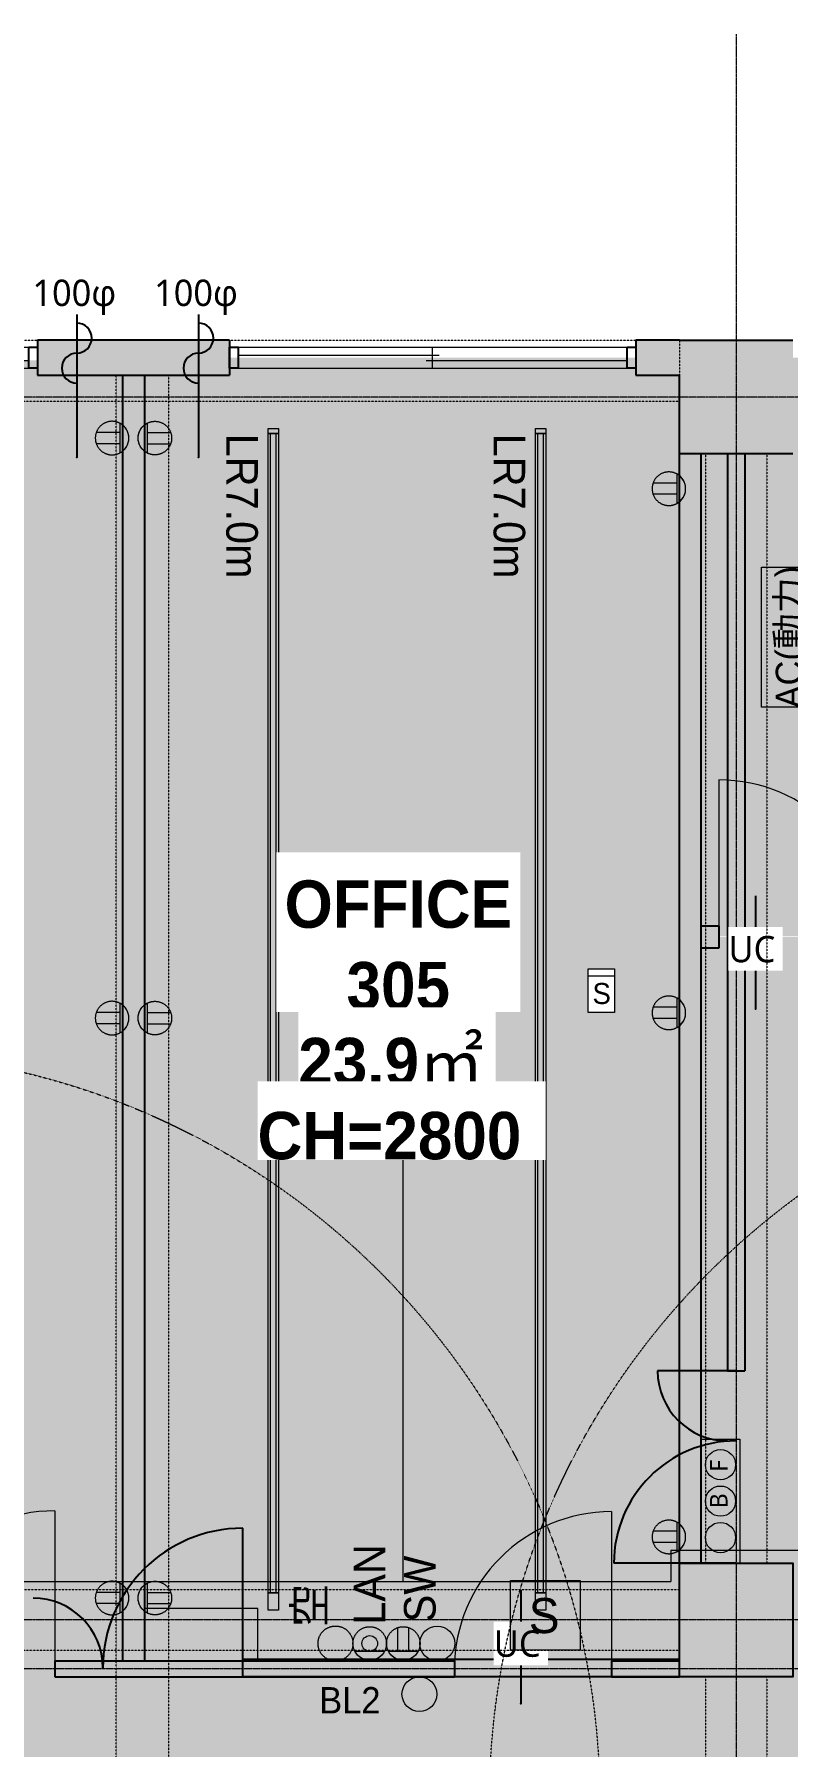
# Model space of a CAD drawing. Header units: millimetres. Extents: x -376000 to 292178, y -193032 to 188048.
# Drawn here: x -65147 to -60834, y 63123 to 72925 of the extents above; entities that cross this region are included whole.
import ezdxf

# ---------------------------------------------------------------- set-up
doc = ezdxf.new("R2010")
doc.units = ezdxf.units.MM
for name, pattern in [('VW-01 短破線', [2.116125, 1.058062, -1.058062]), ('ラインタイプ-1', [2.116531, 1.058062, -1.058469]), ('ラインタイプ-28', [1.058161, 0.705383, -0.352778]), ('ラインタイプ-6', [5.291531, 3.175, -1.058062, 0.352704, -0.705764])]:
    doc.linetypes.add(name, pattern=pattern)
for name, color, linetype, lineweight, true_color in [('02_0.25', 1, 'Continuous', 25, 0xff0000), ('03_0.15', 7, 'Continuous', 15, 0x990099), ('04_0.10', 7, 'Continuous', 9, 0x0099ff), ('05_0.05点線', 9, 'ラインタイプ-28', 5, 0x808080), ('06一点鎖線', 7, 'ラインタイプ-6', 9, 0x9999ff), ('08_ハッチ・色', 7, 'Continuous', 5, 0x888888)]:
    doc.layers.add(name, color=color, linetype=linetype, lineweight=lineweight, true_color=true_color)
for name, color, linetype, lineweight in [('02_既存平面-内部建具・サッシ', 7, 'Continuous', 18), ('07_文字・記号', 7, 'Continuous', 9), ('_セキュリティー (2D)', 7, 'Continuous', 5), ('_塗（エリア） (2D)', 7, 'Continuous', 5), ('_塗（壁） (2D)', 7, 'Continuous', 5), ('_天井プロット (2D)', 7, 'Continuous', 5), ('_平面図(既存部) (2D)', 7, 'Continuous', 5), ('_平面図（新設） (2D)', 7, 'Continuous', 5), ('_文字・記号 (2D)', 7, 'Continuous', 5), ('_梁 (2D)', 7, 'Continuous', 5), ('_給排水ガス (2D)', 7, 'Continuous', 5), ('_解体部 (2D)', 7, 'Continuous', 5), ('一般', 7, 'Continuous', 5), ('天伏図', 7, 'Continuous', 5)]:
    doc.layers.add(name, color=color, linetype=linetype, lineweight=lineweight)
doc.styles.add('Yu Gothic UI', font='Yu Gothic UI.ttf')
doc.styles.add('Yu Gothic UI Semilight', font='Yu Gothic UI Semilight.ttf')
doc.styles.add('ＭＳ Ｐゴシック', font='MS PGothic.ttf')
doc.styles.add('ＭＳ Ｐゴシック (bold)', font='')
doc.styles.get('ＭＳ Ｐゴシック (bold)').set_extended_font_data('ＭＳ Ｐゴシック', bold=True)

# ---------------------------------------------------------------- blocks, each defined once
blk = doc.blocks.new('給排水ガス (2D)')
at = {"layer": '07_文字・記号', "color": 5, "lineweight": 18, "true_color": 0x0000ff}
for p, q in [((-63037.9, 66831.1), (-63037.9, 64068.2)), ((-61503.5, 64248.2), (-60700.1, 64248.2)), ((-61503.5, 64248.2), (-61503.5, 64068.2)), ((-67653.7, 64068.2), (-63948, 64068.2)), ((-63948, 64068.2), (-61503.5, 64068.2))]:
    blk.add_line(p, q, dxfattribs=at)
blk = doc.blocks.new('塗（エリア） (2D)')
at = {"layer": '08_ハッチ・色', "linetype": 'Continuous', "lineweight": 0, "true_color": 0x98d8ff, "transparency": 33554559}
for points in [[(-64578.7, 71073.6), (-61391.2, 71073.6), (-61391.2, 63568.6), (-64578.7, 63568.6)], [(-68028.7, 71058.6), (-64578.7, 71058.6), (-64578.7, 63568.6), (-68028.7, 63568.6)]]:
    blk.add_hatch(color=141, dxfattribs=at).paths.add_polyline_path(points)
at = {"layer": '08_ハッチ・色', "linetype": 'Continuous', "lineweight": 0, "true_color": 0x74ff63, "transparency": 33554559}
blk.add_hatch(color=91, dxfattribs=at).paths.add_polyline_path([(-61391.2, 67761.5), (-61391.2, 71073.6), (-57028.7, 71073.6), (-57028.7, 68029.5), (-59338.2, 68029.5), (-59338.5, 67761.5)])
at = {"layer": '08_ハッチ・色', "linetype": 'Continuous', "lineweight": 0, "true_color": 0xd9d2ae, "transparency": 33554559}
blk.add_hatch(color=9, dxfattribs=at).paths.add_polyline_path([(-80628.7, 63568.6), (-80628.7, 63568.6), (-80628.7, 65273.6), (-79028.7, 65273.6), (-79028.7, 63568.6), (-61391.2, 63568.6), (-61397.5, 67757), (-59260, 67757), (-59253.7, 65248.6), (-57028.7, 65248.6), (-57028.7, 65248.6), (-54053.7, 65248.6), (-54053.7, 63528.1), (-54028.7, 63528.1), (-54028.7, 61728.1), (-80628.7, 61728.1)])
blk = doc.blocks.new('塗（壁） (2D)')
at = {"layer": '02_0.25', "linetype": 'Continuous', "lineweight": 0, "true_color": 0xaaaaaa}
for points in [[(-65128.7, 70973.6), (-65128.7, 71173.6), (-64028.7, 71173.6), (-64028.7, 70973.6)], [(-61703.7, 70973.6), (-61703.7, 71173.6), (-61453.7, 71173.6), (-61453.7, 70973.6)], [(-61453.3, 71173.6), (-60803.3, 71173.6), (-60803.3, 70523.6), (-61453.3, 70523.6)], [(-61453.7, 64173.6), (-60803.7, 64173.6), (-60803.7, 63523.6), (-61453.7, 63523.6)]]:
    blk.add_hatch(color=253, dxfattribs=at).paths.add_polyline_path(points)
at = {"layer": '08_ハッチ・色', "linetype": 'Continuous', "lineweight": 0}
for points in [[(-64641.2, 70973.6), (-64516.2, 70973.6), (-64516.2, 63613.8), (-64641.2, 63613.8)], [(-61453.7, 70523.6), (-61328.7, 70523.6), (-61328.7, 64173.6), (-61453.7, 64173.6)]]:
    blk.add_hatch(color=120, dxfattribs=at).paths.add_polyline_path(points)
at = {"layer": '02_0.25', "flags": 128}
blk.add_lwpolyline([(-61453.7, 64173.6), (-60803.7, 64173.6), (-60803.7, 63523.6), (-61453.7, 63523.6)], close=True, dxfattribs=at)
at = {"layer": '08_ハッチ・色', "color": 141}
for points in [[(-61228.7, 67694.5), (-61228.7, 67819.5), (-61328.7, 67694.5), (-61328.7, 67819.5)], [(-62741.8, 63523.8), (-62741.8, 63613.8), (-65029.3, 63523.8), (-65029.3, 63613.8)], [(-61453.7, 63523.6), (-61453.7, 63613.6), (-61841.8, 63523.6), (-61841.8, 63613.6)]]:
    blk.add_solid(points, dxfattribs=at)
blk = doc.blocks.new('グループ-31')
at = {"layer": '02_0.25', "flags": 128}
for points in [[(-1162.5, 60), (-1113.1, 60), (-1113.1, -60), (-1162.5, -60)], [(1113.1, 60), (1162.5, 60), (1162.5, -60), (1113.1, -60)]]:
    blk.add_lwpolyline(points, close=True, dxfattribs=at)
at = {"layer": '03_0.15'}
for p, q in [((-1113.1, 15), (37, 15)), ((0, -60), (0, 60)), ((-37, -15), (1113.1, -15))]:
    blk.add_line(p, q, dxfattribs=at)
at = {"layer": '04_0.10'}
for p, q in [((-1113.1, 60), (1113.1, 60)), ((-1113.1, -60), (1113.1, -60))]:
    blk.add_line(p, q, dxfattribs=at)
blk = doc.blocks.new('シンボル-2')
at = {"layer": '02_0.25', "color": 7}
blk.add_blockref('グループ-31', (0, 0), dxfattribs=at)
blk = doc.blocks.new('平面図(既存部) (2D)')
at = {"layer": '02_0.25'}
for p, q in [((-65128.728, 71173.559), (-65128.728, 70973.559)), ((-64028.728, 71173.559), (-65128.728, 71173.559)), ((-64028.728, 71173.559), (-64028.728, 70973.559)), ((-61703.728, 71173.559), (-61703.728, 70973.559)), ((-61453.728, 71173.559), (-61703.728, 71173.559)), ((-61453.728, 71173.559), (-60803.728, 71173.559)), ((-65128.728, 70973.559), (-64028.728, 70973.559)), ((-61703.728, 70973.559), (-61453.728, 70973.559)), ((-61453.342, 70523.559), (-61453.728, 70973.559)), ((-60803.728, 70523.559), (-61453.342, 70523.559)), ((-61453.342, 63523.559), (-61453.728, 64173.559)), ((-61453.728, 64173.559), (-60803.728, 64173.559)), ((-60803.728, 63523.559), (-61453.342, 63523.559))]:
    blk.add_line(p, q, dxfattribs=at)
at = {"layer": '06一点鎖線'}
for p, q in [((-61128.728, 72925.18), (-61128.728, 54925.18)), ((-50528.728, 70848.559), (-85528.728, 70848.559)), ((-50528.728, 63848.559), (-85528.728, 63848.559)), ((-50528.728, 63568.559), (-85528.728, 63568.559))]:
    blk.add_line(p, q, dxfattribs=at)
at = {"layer": '04_0.10', "color": 7}
for p in [(-66291.228, 71073.559), (-62866.228, 71073.559)]:
    blk.add_blockref('シンボル-2', p, dxfattribs=at)
blk = doc.blocks.new('解体部 (2D)')
at = {"layer": '02_0.25'}
for p, q in [((-61178.728, 70523.559), (-61178.728, 65273.559)), ((-61078.728, 70523.559), (-61078.728, 65273.559)), ((-61178.728, 65273.559), (-61578.728, 65273.559)), ((-61128.728, 65273.559), (-61228.728, 65273.559)), ((-61178.728, 65273.559), (-61078.728, 65273.559)), ((-63953.728, 63573.559), (-63953.728, 64373.559)), ((-61128.728, 64173.559), (-61828.728, 64173.559)), ((-63953.728, 63523.559), (-63953.728, 63623.559)), ((-63953.728, 63623.559), (-61453.401, 63623.559)), ((-61453.342, 63523.559), (-63953.728, 63523.559))]:
    blk.add_line(p, q, dxfattribs=at)
for centre, radius, start, end in [((-61178.728, 65273.559), 400, 180, 270), ((-61128.728, 64173.559), 700, 90, 180), ((-63953.728, 63573.559), 800, 90, 180), ((-65153.728, 63573.559), 400, 0, 90)]:
    blk.add_arc(centre, radius, start, end, dxfattribs=at)
blk = doc.blocks.new('グループ-462')
at = {"layer": '04_0.10'}
blk.add_line((-65029.3, 64473.1), (-65029.3, 63573.1), dxfattribs=at)
blk.add_arc((-65029.3, 63573.1), 900, 90, 180, dxfattribs=at)
blk = doc.blocks.new('グループ-463')
at = {"layer": '04_0.10'}
blk.add_line((-61841.8, 64468.6), (-61841.8, 63568.6), dxfattribs=at)
blk.add_arc((-61841.8, 63568.6), 900, 90, 180, dxfattribs=at)
blk = doc.blocks.new('グループ-473')
at = {"layer": '04_0.10'}
blk.add_line((-61228.7, 68657), (-61228.7, 67757), dxfattribs=at)
blk.add_arc((-61228.7, 67757), 900, 0, 90, dxfattribs=at)
blk = doc.blocks.new('平面図（新設） (2D)')
at = {"layer": '02_0.25'}
for p, q in [((-64641.228, 70973.559), (-64641.227, 63613.847)), ((-64516.228, 70973.559), (-64516.228, 63613.847)), ((-61453.728, 63603.106), (-61453.728, 70523.559)), ((-61328.728, 64173.559), (-61328.728, 70523.559)), ((-61228.728, 67819.531), (-61328.728, 67819.531)), ((-61228.728, 67819.531), (-61228.728, 67694.531)), ((-61228.728, 67694.531), (-61328.728, 67694.531)), ((-65029.302, 63613.847), (-65029.304, 63523.559)), ((-65029.304, 63523.559), (-62741.802, 63523.847)), ((-65029.302, 63613.847), (-62741.802, 63613.847)), ((-62741.802, 63613.847), (-62741.802, 63523.847)), ((-61841.802, 63613.559), (-61453.728, 63613.847)), ((-61841.802, 63613.559), (-61841.802, 63523.559)), ((-61841.802, 63523.559), (-61453.728, 63523.559))]:
    blk.add_line(p, q, dxfattribs=at)
at = {"layer": '04_0.10'}
for name in ['グループ-473', 'グループ-462', 'グループ-463']:
    blk.add_blockref(name, (0, 0), dxfattribs=at)
blk = doc.blocks.new('LR4m')
at = {"layer": '07_文字・記号', "color": 160, "linetype": 'Continuous', "lineweight": 5, "true_color": 0x003dff, "transparency": 33554687, "flags": 128}
for points in [[(47.5, 4945), (47.5, 5045), (107.5, 5045), (107.5, 4945)], [(47.5, -1690), (47.5, 4945), (107.5, 4945), (107.5, -1690)], [(62.5, -1690), (62.5, 4945), (92.5, 4945), (92.5, -1690)], [(47.5, -1720), (47.5, -1690), (107.5, -1690), (107.5, -1720)]]:
    blk.add_lwpolyline(points, close=True, dxfattribs=at)
at = {"layer": '07_文字・記号', "color": 160, "true_color": 0x003dff, "insert": (257.4, -1275), "char_height": 180.91, "attachment_point": 5, "rotation": 90, "line_spacing_factor": 1.007907, "style": 'ＭＳ Ｐゴシック'}
blk.add_mtext('LR7.0m', dxfattribs=at)
blk = doc.blocks.new('新規分電盤')
at = {"layer": '07_文字・記号', "linetype": 'Continuous', "lineweight": 0, "transparency": 33554687}
blk.add_hatch(color=140, dxfattribs=at).paths.add_polyline_path([(-325, 150), (325, 150), (325, -150), (-325, -150)])
at = {"layer": '07_文字・記号', "color": 7, "linetype": 'Continuous', "lineweight": 5, "transparency": 33554687, "flags": 128}
blk.add_lwpolyline([(-325, 150), (325, 150), (325, -150), (-325, -150)], close=True, dxfattribs=at)
at = {"layer": '07_文字・記号', "color": 7, "linetype": 'Continuous', "lineweight": 5, "transparency": 33554687}
blk.add_solid([(325, -150), (325, 150), (-325, -150)], dxfattribs=at)
blk = doc.blocks.new('2口コンセント')
at = {"layer": '07_文字・記号', "linetype": 'Continuous', "lineweight": 0, "true_color": 0x63c3ff}
blk.add_hatch(color=151, dxfattribs=at).paths.add_polyline_path([(96, 0), (95.8, -6.4), (95.2, -12.6), (94.2, -18.8), (92.8, -24.9), (91, -30.8), (88.8, -36.6), (86.2, -42.4), (83.1, -48), (79.8, -53.4), (76.1, -58.5), (72.2, -63.4), (67.9, -67.9), (63.4, -72.2), (58.5, -76.1), (53.4, -79.8), (48, -83.1), (42.4, -86.2), (36.6, -88.8), (30.8, -91), (24.9, -92.8), (18.8, -94.2), (12.6, -95.2), (6.4, -95.8), (0, -96), (-6.4, -95.8), (-12.6, -95.2), (-18.8, -94.2), (-24.9, -92.8), (-30.8, -91), (-36.6, -88.8), (-42.4, -86.2), (-48, -83.1), (-53.4, -79.8), (-58.5, -76.1), (-63.4, -72.2), (-67.9, -67.9), (-72.2, -63.4), (-76.1, -58.5), (-79.8, -53.4), (-83.1, -48), (-86.2, -42.4), (-88.8, -36.6), (-91, -30.8), (-92.8, -24.9), (-94.2, -18.8), (-95.2, -12.6), (-95.8, -6.4), (-96, 0), (-95.8, 6.4), (-95.2, 12.6), (-94.2, 18.8), (-92.8, 24.9), (-91, 30.8), (-88.8, 36.6), (-86.2, 42.4), (-83.1, 48), (-79.8, 53.4), (-76.1, 58.5), (-72.2, 63.4), (-67.9, 67.9), (-63.4, 72.2), (-58.5, 76.1), (-53.4, 79.8), (-48, 83.1), (-42.4, 86.2), (-36.6, 88.8), (-30.8, 91), (-24.9, 92.8), (-18.8, 94.2), (-12.6, 95.2), (-6.4, 95.8), (0, 96), (6.4, 95.8), (12.6, 95.2), (18.8, 94.2), (24.9, 92.8), (30.8, 91), (36.6, 88.8), (42.4, 86.2), (48, 83.1), (53.4, 79.8), (58.5, 76.1), (63.4, 72.2), (67.9, 67.9), (72.2, 63.4), (76.1, 58.5), (79.8, 53.4), (83.1, 48), (86.2, 42.4), (88.8, 36.6), (91, 30.8), (92.8, 24.9), (94.2, 18.8), (95.2, 12.6), (95.8, 6.4)])
at = {"layer": '07_文字・記号', "linetype": 'Continuous', "lineweight": 0}
h = blk.add_hatch(color=7, dxfattribs=at)
edge = h.paths.add_edge_path()
edge.add_arc((0, 0), 96, 27.81814, 90)
edge.add_arc((0, 0), 96, 90, 152.18186)
edge.add_line((-84.9, 44.8), (84.9, 44.8))
at = {"layer": '07_文字・記号', "color": 7, "linetype": 'Continuous', "lineweight": 5}
for p, q in [((-32, 44.8), (-32, -90.5)), ((32, 44.8), (32, -90.5))]:
    blk.add_line(p, q, dxfattribs=at)
at = {"layer": '07_文字・記号', "color": 7, "linetype": 'Continuous', "lineweight": 5, "flags": 128}
blk.add_lwpolyline([(84.9, 44.8, 0.278179), (0, 96, 0.278179), (-84.9, 44.8), (84.9, 44.8)], format="xyb", close=True, dxfattribs=at)
at = {"layer": '07_文字・記号', "color": 7, "linetype": 'Continuous', "lineweight": 5}
blk.add_open_spline([(96, 0), (96, -25.7), (70.3, -70.3), (25.7, -96), (-25.7, -96), (-70.3, -70.3), (-96, -25.7), (-96, 25.7), (-70.3, 70.3), (-25.7, 96), (25.7, 96), (70.3, 70.3), (96, 25.7), (96, 0)], degree=2, dxfattribs=at)
blk = doc.blocks.new('グループ-1166')
at = {"layer": '07_文字・記号', "linetype": 'Continuous', "lineweight": 0, "true_color": 0x02abea}
blk.add_hatch(color=140, dxfattribs=at).paths.add_polyline_path([(-450, 450), (450, 450), (450, -450), (-450, -450)])
at = {"layer": '07_文字・記号'}
for p, q in [((-427.7, 409.5), (-427.7, -409.5)), ((409.7, 427.5), (-409.7, 427.5)), ((0, -409.5), (0, 409.5)), ((427.7, -409.5), (427.7, 409.5)), ((270.1, 355.5), (-270.1, 355.5)), ((-355.6, 270), (-355.6, -270)), ((355.6, 270), (355.6, -270)), ((409.7, 0), (-409.7, 0)), ((270.1, -355.5), (-270.1, -355.5)), ((409.7, -427.5), (-409.7, -427.5))]:
    blk.add_line(p, q, dxfattribs=at)
at = {"layer": '07_文字・記号', "flags": 128}
blk.add_lwpolyline([(-450, 450), (450, 450), (450, -450), (-450, -450)], close=True, dxfattribs=at)
for points in [[(-409.7, 427.5, 0.198861), (-422.4, 422.3, 0.198934), (-427.7, 409.5)], [(-409.7, 427.5, 0.414132), (-427.7, 409.5), (-427.7, -409.5)], [(427.7, 409.5, 0.414296), (409.7, 427.5), (-409.7, 427.5)], [(427.7, 409.5, 0.198964), (422.4, 422.3, 0.198891), (409.7, 427.5)], [(409.7, -427.5, 0.414132), (427.7, -409.5), (427.7, 409.5)], [(-427.7, -409.5, 0.198964), (-422.4, -422.3, 0.198891), (-409.7, -427.5)], [(-427.7, -409.5, 0.198964), (-422.4, -422.3, 0.198891), (-409.7, -427.5)], [(-427.7, -409.5, 0.414296), (-409.7, -427.5), (409.7, -427.5)], [(409.7, -427.5, 0.198861), (422.4, -422.3, 0.198934), (427.7, -409.5)]]:
    blk.add_lwpolyline(points, format="xyb", dxfattribs=at)
at = {"layer": '07_文字・記号', "insert": (0, 237.6), "char_height": 1.51, "attachment_point": 2, "line_spacing_factor": 0.99804, "style": 'ＭＳ Ｐゴシック'}
blk.add_mtext('AC', dxfattribs=at)
blk = doc.blocks.new('シンボル-5')
at = {"layer": '07_文字・記号'}
blk.add_blockref('グループ-1166', (0, 0), dxfattribs=at)
blk = doc.blocks.new('グループ-1205')
at = {"color": 255, "linetype": 'Continuous', "lineweight": 5}
blk.add_wipeout([(-61975.5, 67576.1), (-61825.5, 67576.1), (-61825.5, 67326.1), (-61975.5, 67326.1)], dxfattribs=at).dxf.layer = '天伏図'
at = {"layer": '天伏図', "color": 82, "linetype": 'Continuous', "lineweight": 5, "true_color": 0x1ade00}
blk.add_line((-61975.5, 67535), (-61825.5, 67535), dxfattribs=at)
at = {"layer": '天伏図', "color": 82, "linetype": 'Continuous', "lineweight": 5, "true_color": 0x1ade00, "flags": 128}
blk.add_lwpolyline([(-61975.5, 67576.1), (-61825.5, 67576.1), (-61825.5, 67326.1), (-61975.5, 67326.1)], close=True, dxfattribs=at)
at = {"layer": '天伏図', "color": 82, "true_color": 0x1ade00, "insert": (-61951.4, 67494.7), "char_height": 120.6, "attachment_point": 1, "line_spacing_factor": 1.006145, "style": 'ＭＳ Ｐゴシック'}
blk.add_mtext('S', dxfattribs=at)
blk = doc.blocks.new('グループ-1286')
at = {"layer": '07_文字・記号', "linetype": 'Continuous', "lineweight": 0, "true_color": 0x63c3ff}
blk.add_hatch(color=151, dxfattribs=at).paths.add_polyline_path([(-63130.5, 63713.8), (-63130.7, 63720.2), (-63131.3, 63726.5), (-63132.3, 63732.7), (-63133.7, 63738.7), (-63135.5, 63744.7), (-63137.7, 63750.5), (-63140.3, 63756.2), (-63143.4, 63761.8), (-63146.7, 63767.3), (-63150.4, 63772.4), (-63154.3, 63777.2), (-63158.6, 63781.8), (-63163.1, 63786), (-63168, 63790), (-63173.1, 63793.6), (-63178.5, 63797), (-63184.1, 63800), (-63189.9, 63802.6), (-63195.7, 63804.8), (-63201.6, 63806.6), (-63207.7, 63808), (-63213.9, 63809), (-63220.1, 63809.6), (-63226.5, 63809.8), (-63232.9, 63809.6), (-63239.1, 63809), (-63245.3, 63808), (-63251.4, 63806.6), (-63257.3, 63804.8), (-63263.1, 63802.6), (-63268.9, 63800), (-63274.5, 63797), (-63279.9, 63793.6), (-63285.1, 63790), (-63289.9, 63786), (-63294.4, 63781.8), (-63298.7, 63777.2), (-63302.6, 63772.4), (-63306.3, 63767.3), (-63309.6, 63761.8), (-63312.7, 63756.2), (-63315.3, 63750.5), (-63317.5, 63744.7), (-63319.3, 63738.7), (-63320.7, 63732.7), (-63321.7, 63726.5), (-63322.3, 63720.2), (-63322.5, 63713.8), (-63322.3, 63707.5), (-63321.7, 63701.2), (-63320.7, 63695), (-63319.3, 63689), (-63317.5, 63683), (-63315.3, 63677.2), (-63312.7, 63671.5), (-63309.6, 63665.8), (-63306.3, 63660.4), (-63302.6, 63655.3), (-63298.7, 63650.5), (-63294.4, 63645.9), (-63289.9, 63641.7), (-63285.1, 63637.7), (-63279.9, 63634.1), (-63274.5, 63630.7), (-63268.9, 63627.7), (-63263.1, 63625.1), (-63257.3, 63622.9), (-63251.4, 63621.1), (-63245.3, 63619.7), (-63239.1, 63618.7), (-63232.9, 63618), (-63226.5, 63617.8), (-63220.1, 63618), (-63213.9, 63618.7), (-63207.7, 63619.7), (-63201.6, 63621.1), (-63195.7, 63622.9), (-63189.9, 63625.1), (-63184.1, 63627.7), (-63178.5, 63630.7), (-63173.1, 63634.1), (-63168, 63637.7), (-63163.1, 63641.7), (-63158.6, 63645.9), (-63154.3, 63650.5), (-63150.4, 63655.3), (-63146.7, 63660.4), (-63143.4, 63665.8), (-63140.3, 63671.5), (-63137.7, 63677.2), (-63135.5, 63683), (-63133.7, 63689), (-63132.3, 63695), (-63131.3, 63701.2), (-63130.7, 63707.5)])
at = {"layer": '07_文字・記号', "linetype": 'Continuous', "lineweight": 0}
h = blk.add_hatch(color=7, dxfattribs=at)
edge = h.paths.add_edge_path()
edge.add_arc((-63226.5, 63713.8), 96, 270, 332.18186, ccw=False)
edge.add_arc((-63226.5, 63713.8), 96, 207.81814, 270, ccw=False)
edge.add_line((-63311.4, 63669), (-63141.6, 63669))
at = {"layer": '07_文字・記号', "color": 7, "linetype": 'Continuous', "lineweight": 5, "flags": 128}
blk.add_lwpolyline([(-63141.6, 63669, -0.278179), (-63226.5, 63617.8, -0.278179), (-63311.4, 63669), (-63141.6, 63669)], format="xyb", close=True, dxfattribs=at)
at = {"layer": '07_文字・記号', "color": 7, "linetype": 'Continuous', "lineweight": 5, "transparency": 33554687}
blk.add_circle((-63226.5, 63713.8), 44.8, dxfattribs=at)
at = {"layer": '07_文字・記号', "color": 7, "linetype": 'Continuous', "lineweight": 5}
blk.add_open_spline([(-63130.5, 63713.8), (-63130.5, 63739.6), (-63156.2, 63784.1), (-63200.8, 63809.8), (-63252.2, 63809.8), (-63296.8, 63784.1), (-63322.5, 63739.6), (-63322.5, 63688.1), (-63296.8, 63643.6), (-63252.2, 63617.8), (-63200.8, 63617.8), (-63156.2, 63643.6), (-63130.5, 63688.1), (-63130.5, 63713.8)], degree=2, dxfattribs=at)
at = {"layer": '一般', "color": 7, "transparency": 33554687, "insert": (-63319, 63821.4), "char_height": 180.91, "attachment_point": 1, "rotation": 90, "line_spacing_factor": 1.007907, "style": 'ＭＳ Ｐゴシック'}
blk.add_mtext('LAN', dxfattribs=at)
blk = doc.blocks.new('グループ-1287')
at = {"layer": '07_文字・記号', "linetype": 'Continuous', "lineweight": 0, "true_color": 0x63c3ff}
blk.add_hatch(color=151, dxfattribs=at).paths.add_polyline_path([(-63322.5, 63713.8), (-63322.7, 63720.5), (-63323.3, 63727), (-63324.4, 63733.4), (-63325.8, 63739.7), (-63327.7, 63745.9), (-63330, 63752), (-63332.8, 63758), (-63335.9, 63763.8), (-63339.4, 63769.5), (-63343.2, 63774.8), (-63347.3, 63779.9), (-63351.7, 63784.6), (-63356.5, 63789), (-63361.5, 63793.1), (-63366.9, 63796.9), (-63372.5, 63800.4), (-63378.4, 63803.6), (-63384.3, 63806.3), (-63390.4, 63808.6), (-63396.6, 63810.5), (-63402.9, 63812), (-63409.3, 63813), (-63415.9, 63813.6), (-63422.5, 63813.8), (-63429.1, 63813.6), (-63435.7, 63813), (-63442.1, 63812), (-63448.4, 63810.5), (-63454.6, 63808.6), (-63460.7, 63806.3), (-63466.6, 63803.6), (-63472.5, 63800.4), (-63478.1, 63796.9), (-63483.5, 63793.1), (-63488.5, 63789), (-63493.3, 63784.6), (-63497.7, 63779.9), (-63501.8, 63774.8), (-63505.6, 63769.5), (-63509.1, 63763.8), (-63512.2, 63758), (-63515, 63752), (-63517.3, 63745.9), (-63519.2, 63739.7), (-63520.6, 63733.4), (-63521.7, 63727), (-63522.3, 63720.5), (-63522.5, 63713.8), (-63522.3, 63707.2), (-63521.7, 63700.7), (-63520.6, 63694.3), (-63519.2, 63687.9), (-63517.3, 63681.8), (-63515, 63675.7), (-63512.2, 63669.7), (-63509.1, 63663.8), (-63505.6, 63658.2), (-63501.8, 63652.9), (-63497.7, 63647.8), (-63493.3, 63643.1), (-63488.5, 63638.7), (-63483.5, 63634.6), (-63478.1, 63630.7), (-63472.5, 63627.2), (-63466.6, 63624.1), (-63460.7, 63621.4), (-63454.6, 63619.1), (-63448.4, 63617.2), (-63442.1, 63615.7), (-63435.7, 63614.7), (-63429.1, 63614.1), (-63422.5, 63613.8), (-63415.9, 63614.1), (-63409.3, 63614.7), (-63402.9, 63615.7), (-63396.6, 63617.2), (-63390.4, 63619.1), (-63384.3, 63621.4), (-63378.4, 63624.1), (-63372.5, 63627.2), (-63366.9, 63630.7), (-63361.5, 63634.6), (-63356.5, 63638.7), (-63351.7, 63643.1), (-63347.3, 63647.8), (-63343.2, 63652.9), (-63339.4, 63658.2), (-63335.9, 63663.8), (-63332.8, 63669.7), (-63330, 63675.7), (-63327.7, 63681.8), (-63325.8, 63687.9), (-63324.4, 63694.3), (-63323.3, 63700.7), (-63322.7, 63707.2)])
at = {"layer": '07_文字・記号', "color": 7, "lineweight": 5}
blk.add_open_spline([(-63322.5, 63713.8), (-63322.5, 63740.6), (-63349.3, 63787.1), (-63395.7, 63813.8), (-63449.3, 63813.8), (-63495.7, 63787.1), (-63522.5, 63740.6), (-63522.5, 63687.1), (-63495.7, 63640.6), (-63449.3, 63613.8), (-63395.7, 63613.8), (-63349.3, 63640.6), (-63322.5, 63687.1), (-63322.5, 63713.8)], degree=2, dxfattribs=at)
at = {"layer": '一般', "color": 7, "transparency": 33554687, "insert": (-63661.5, 63808.9), "char_height": 180.9, "attachment_point": 1, "rotation": 90, "line_spacing_factor": 1.007907, "style": 'ＭＳ Ｐゴシック'}
blk.add_mtext('空', dxfattribs=at)
blk = doc.blocks.new('グループ-1298')
at = {"layer": '07_文字・記号', "linetype": 'Continuous', "lineweight": 0, "true_color": 0x02abea, "transparency": 33554687}
blk.add_hatch(color=140, dxfattribs=at).paths.add_polyline_path([(-60634.2, 69074.2), (-60984.2, 69074.2), (-60984.2, 69874.2), (-60634.2, 69874.2)])
at = {"layer": '07_文字・記号', "color": 7, "linetype": 'Continuous', "lineweight": 5, "transparency": 33554687, "flags": 128}
blk.add_lwpolyline([(-60634.2, 69074.2), (-60984.2, 69074.2), (-60984.2, 69874.2), (-60634.2, 69874.2)], close=True, dxfattribs=at)
at = {"layer": '07_文字・記号', "color": 7, "insert": (-60902.5, 69474.2), "char_height": 150.76, "attachment_point": 2, "rotation": 90, "line_spacing_factor": 1.006498, "style": 'ＭＳ Ｐゴシック'}
blk.add_mtext('AC(動力)', dxfattribs=at)
blk = doc.blocks.new('シンボル-５')
at = {"layer": '04_0.10', "color": 92, "true_color": 0x18d000, "flags": 128}
blk.add_lwpolyline([(-355, 110), (355, 110), (355, -110), (-355, -110)], close=True, dxfattribs=at)
at = {"layer": '04_0.10', "color": 92, "true_color": 0x18d000}
for centre in [(-208.6, 0), (0, 0), (208.6, 0)]:
    blk.add_circle(centre, 86.6, dxfattribs=at)
at = {"layer": '04_0.10', "color": 92, "true_color": 0x18d000, "char_height": 100.5, "attachment_point": 1, "line_spacing_factor": 1.006498, "style": 'Yu Gothic UI'}
for s, insert in [('B', (-40.4, 60.3)), ('F', (168.2, 60.3))]:
    blk.add_mtext(s, dxfattribs=dict(at, insert=insert))
blk = doc.blocks.new('天井プロット (2D)')
at = {"layer": '07_文字・記号', "linetype": 'Continuous', "lineweight": 0, "true_color": 0x0036e9}
h = blk.add_hatch(color=160, dxfattribs=at)
edge = h.paths.add_edge_path()
edge.add_arc((-62840, 63713.8), 100, 0, 360)
at = {"layer": '02_0.25'}
for p, q in [((-64903.5, 71321), (-64903.5, 70502.8)), ((-64206.9, 71321), (-64206.9, 70502.8)), ((-61018, 67994), (-61018, 67344.3)), ((-62361.5, 64018.5), (-62361.5, 63368.8))]:
    blk.add_line(p, q, dxfattribs=at)
at = {"layer": '02_0.25', "lineweight": 25, "flags": 128}
for points in [[(-64903.2, 70503.8), (-64903.5, 70502.8), (-64903.8, 70503.8)], [(-64206.6, 70503.8), (-64206.9, 70502.8), (-64207.2, 70503.8)], [(-61017.7, 67345.3), (-61018, 67344.3), (-61018.3, 67345.3)], [(-62361.2, 63369.8), (-62361.5, 63368.8), (-62361.7, 63369.8)]]:
    blk.add_lwpolyline(points, dxfattribs=at)
at = {"layer": '02_0.25'}
for centre, start, end in [((-64903.5, 71186), 270, 90), ((-64206.9, 71186), 270, 90), ((-64903.5, 71014), 90, 270), ((-64206.9, 71014), 90, 270)]:
    blk.add_arc(centre, 86, start, end, dxfattribs=at)
at = {"layer": '07_文字・記号', "color": 160, "true_color": 0x0036e9}
for centre in [(-62840, 63713.8), (-62941.8, 63423.8)]:
    blk.add_circle(centre, 100, dxfattribs=at)
at = {"layer": '07_文字・記号', "color": 100, "linetype": 'VW-01 短破線', "true_color": 0x00ff3f}
blk.add_circle((-67653.7, 59277.9), 4300, dxfattribs=at)
at = {"layer": '07_文字・記号', "color": 7, "transparency": 33554687, "rotation": 270}
for p in [(-64701.2, 70613.6), (-61514.1, 70323.8), (-64701.2, 67293.7), (-61514.1, 67323.8), (-61514.1, 64323.8), (-64701.2, 63973.8)]:
    blk.add_blockref('2口コンセント', p, dxfattribs=at)
at = {"layer": '07_文字・記号', "color": 7, "transparency": 33554687, "xscale": -1}
for name, p, rotation in [('2口コンセント', (-64456.2, 70613.6), 90), ('2口コンセント', (-64456.2, 67293.7), 90), ('2口コンセント', (-64456.2, 63973.8), 90), ('新規分電盤', (-64191.2, 63763.8), 180), ('2口コンセント', (-63034.5, 63713.8), 180)]:
    blk.add_blockref(name, p, dxfattribs=dict(at, rotation=rotation))
at = {"layer": '07_文字・記号', "color": 7}
for name, p, rotation in [('LR4m', (-63701, 68949), 180), ('LR4m', (-62171, 68949), 180), ('シンボル-５', (-61218.7, 64528.6), 90)]:
    blk.add_blockref(name, p, dxfattribs=dict(at, rotation=rotation))
at = {"layer": '07_文字・記号', "color": 7, "transparency": 33554687}
for name in ['グループ-1298', 'グループ-1286', 'グループ-1287']:
    blk.add_blockref(name, (0, 0), dxfattribs=at)
at = {"layer": '07_文字・記号', "color": 7}
blk.add_blockref('シンボル-5', (-63037.9, 67281.1), dxfattribs=at)
at = {"layer": '07_文字・記号', "color": 82, "true_color": 0x1ade00, "transparency": 33554687}
blk.add_blockref('グループ-1205', (0, 0), dxfattribs=at)
at = {"layer": '04_0.10', "char_height": 150.76, "attachment_point": 1, "line_spacing_factor": 1.005088, "style": 'Yu Gothic UI Semilight'}
for insert in [(-65157.2, 71520.4), (-64460.6, 71520.4)]:
    blk.add_mtext('100φ', dxfattribs=dict(at, insert=insert))
at = {"layer": '07_文字・記号', "color": 160, "true_color": 0x0036e9, "insert": (-63030.3, 63835.2), "char_height": 180.91, "attachment_point": 1, "rotation": 90, "line_spacing_factor": 1.007907, "style": 'ＭＳ Ｐゴシック'}
blk.add_mtext('SW', dxfattribs=at)
at = {"layer": '07_文字・記号', "color": 160, "true_color": 0x0036e9, "insert": (-63515.8, 63464.2), "char_height": 150.76, "attachment_point": 1, "line_spacing_factor": 1.006498, "style": 'ＭＳ Ｐゴシック'}
blk.add_mtext('BL2', dxfattribs=at)
at = {"color": 255}
for points in [[(-61172.9, 67564.4), (-60863, 67564.4), (-60863, 67814.1), (-61172.9, 67814.1)], [(-62516.4, 63588.9), (-62206.5, 63588.9), (-62206.5, 63838.7), (-62516.4, 63838.7)]]:
    blk.add_wipeout(points, dxfattribs=at).dxf.layer = '04_0.10'
at = {"layer": '07_文字・記号', "color": 100, "linetype": 'VW-01 短破線', "true_color": 0x00ff3f}
for centre in [(-66209, 62800), (-58241.6, 62800), (-58071.9, 59277.9)]:
    blk.add_circle(centre, 4300, dxfattribs=at)
at = {"layer": '04_0.10', "char_height": 150.76, "attachment_point": 1, "line_spacing_factor": 1.005088, "style": 'Yu Gothic UI Semilight'}
for insert in [(-61172.9, 67763.8), (-62516.4, 63788.3)]:
    blk.add_mtext('UC', dxfattribs=dict(at, insert=insert))
blk = doc.blocks.new('文字・記号 (2D)')
at = {"color": 255, "linetype": 'Continuous', "lineweight": 5, "transparency": 33554687}
blk.add_wipeout([(-63761.988, 67328.106), (-62364.48, 67328.106), (-62364.48, 68242.506), (-63761.988, 68242.506)], dxfattribs=at).dxf.layer = '02_既存平面-内部建具・サッシ'
at = {"layer": '02_既存平面-内部建具・サッシ', "color": 7, "transparency": 33554687, "insert": (-63063.234, 67339.042), "char_height": 271.3633, "attachment_point": 8, "line_spacing_factor": 1.032185, "style": 'ＭＳ Ｐゴシック (bold)'}
blk.add_mtext('OFFICE\\P305', dxfattribs=at)
at = {"color": 255, "linetype": 'Continuous', "lineweight": 5, "transparency": 33554687}
blk.add_wipeout([(-63635.395, 66904.773), (-62505.349, 66904.773), (-62505.349, 67354.353), (-63635.395, 67354.353)], dxfattribs=at).dxf.layer = '02_既存平面-内部建具・サッシ'
at = {"layer": '02_既存平面-内部建具・サッシ', "color": 7, "transparency": 33554687, "insert": (-63635.395, 66904.773), "char_height": 271.3633, "attachment_point": 7, "line_spacing_factor": 0.25, "style": 'ＭＳ Ｐゴシック (bold)'}
blk.add_mtext('23.9㎡', dxfattribs=at)
at = {"color": 255, "linetype": 'Continuous', "lineweight": 5, "transparency": 33554687}
blk.add_wipeout([(-63868.559, 66481.439), (-62220.353, 66481.439), (-62220.353, 66931.019), (-63868.559, 66931.019)], dxfattribs=at).dxf.layer = '02_既存平面-内部建具・サッシ'
at = {"layer": '02_既存平面-内部建具・サッシ', "color": 7, "transparency": 33554687, "insert": (-63868.559, 66481.439), "char_height": 271.3633, "attachment_point": 7, "line_spacing_factor": 0.25, "style": 'ＭＳ Ｐゴシック (bold)'}
blk.add_mtext('CH=2800', dxfattribs=at)
blk = doc.blocks.new('グループ-1466')
at = {"layer": '04_0.10', "linetype": 'Continuous', "lineweight": 0, "true_color": 0xc1d9af}
blk.add_hatch(color=9, dxfattribs=at).paths.add_polyline_path([(-200, 200), (200, 200), (200, -200), (-200, -200)])
at = {"layer": '04_0.10', "color": 7, "flags": 128}
blk.add_lwpolyline([(-200, 200), (200, 200), (200, -200), (-200, -200)], close=True, dxfattribs=at)
at = {"layer": '04_0.10', "color": 9, "linetype": 'Continuous', "true_color": 0xc1d9af}
blk.add_solid([(-94.3, -166.5), (94.3, -166.5), (-94.3, 166.5), (94.3, 166.5)], dxfattribs=at)
blk.add_solid([(-94.3, -166.5), (94.3, -166.5), (-94.3, 166.5), (94.3, 166.5)], dxfattribs=at)
at = {"layer": '04_0.10', "color": 157, "true_color": 0x20618e, "insert": (-94.3, 99.1), "char_height": 201, "attachment_point": 1, "line_spacing_factor": 1.007555, "style": 'ＭＳ Ｐゴシック'}
blk.add_mtext('S', dxfattribs=at)
blk = doc.blocks.new('AT錠')
at = {"layer": '04_0.10'}
blk.add_blockref('グループ-1466', (0, 0), dxfattribs=at)
blk = doc.blocks.new('セキュリティー (2D)')
at = {"layer": '04_0.10', "color": 7}
blk.add_blockref('AT錠', (-62221.5, 63875.1), dxfattribs=at)
blk = doc.blocks.new('梁 (2D)')
at = {"layer": '05_0.05点線', "color": 7, "linetype": 'ラインタイプ-1', "flags": 128}
for points in [[(-67703.728, 70823.559), (-67703.728, 71173.559), (-61453.728, 71173.559), (-61453.728, 70823.559)], [(-64678.728, 70973.559), (-64378.728, 70973.559), (-64378.728, 63523.559), (-64678.728, 63523.559)], [(-61303.535, 70523.559), (-60953.535, 70523.559), (-60953.535, 64173.559), (-61303.535, 64173.559)], [(-67703.728, 63673.559), (-67703.728, 64023.559), (-61453.728, 64023.559), (-61453.728, 63673.559)], [(-64678.728, 63523.559), (-64378.728, 63523.559), (-64378.728, 56873.559), (-64678.728, 56873.559)], [(-61303.535, 63523.559), (-60953.535, 63523.559), (-60953.535, 57173.559), (-61303.535, 57173.559)]]:
    blk.add_lwpolyline(points, close=True, dxfattribs=at)

msp = doc.modelspace()

# ---------------------------------------------------------------- block references
at = {"layer": '_塗（エリア） (2D)'}
msp.add_blockref('塗（エリア） (2D)', (0, 0), dxfattribs=at)
at = {"layer": '_塗（壁） (2D)'}
msp.add_blockref('塗（壁） (2D)', (0, 0), dxfattribs=at)
at = {"layer": '_給排水ガス (2D)'}
msp.add_blockref('給排水ガス (2D)', (0, 0), dxfattribs=at)

# ---------------------------------------------------------------- next in the draw order: block references
at = {"layer": '_平面図(既存部) (2D)'}
msp.add_blockref('平面図(既存部) (2D)', (0, 0), dxfattribs=at)

# ---------------------------------------------------------------- next in the draw order: block references
at = {"layer": '_解体部 (2D)'}
msp.add_blockref('解体部 (2D)', (0, 0), dxfattribs=at)

# ---------------------------------------------------------------- next in the draw order: block references
at = {"layer": '_平面図（新設） (2D)'}
msp.add_blockref('平面図（新設） (2D)', (0, 0), dxfattribs=at)

# ---------------------------------------------------------------- next in the draw order: block references
at = {"layer": '_天井プロット (2D)'}
msp.add_blockref('天井プロット (2D)', (0, 0), dxfattribs=at)

# ---------------------------------------------------------------- next in the draw order: block references
at = {"layer": '_文字・記号 (2D)'}
msp.add_blockref('文字・記号 (2D)', (0, 0), dxfattribs=at)

# ---------------------------------------------------------------- next in the draw order: block references
at = {"layer": '_セキュリティー (2D)'}
msp.add_blockref('セキュリティー (2D)', (0, 0), dxfattribs=at)

# ---------------------------------------------------------------- next in the draw order: block references
at = {"layer": '_梁 (2D)'}
msp.add_blockref('梁 (2D)', (0, 0), dxfattribs=at)

doc.saveas('drawing.dxf')
